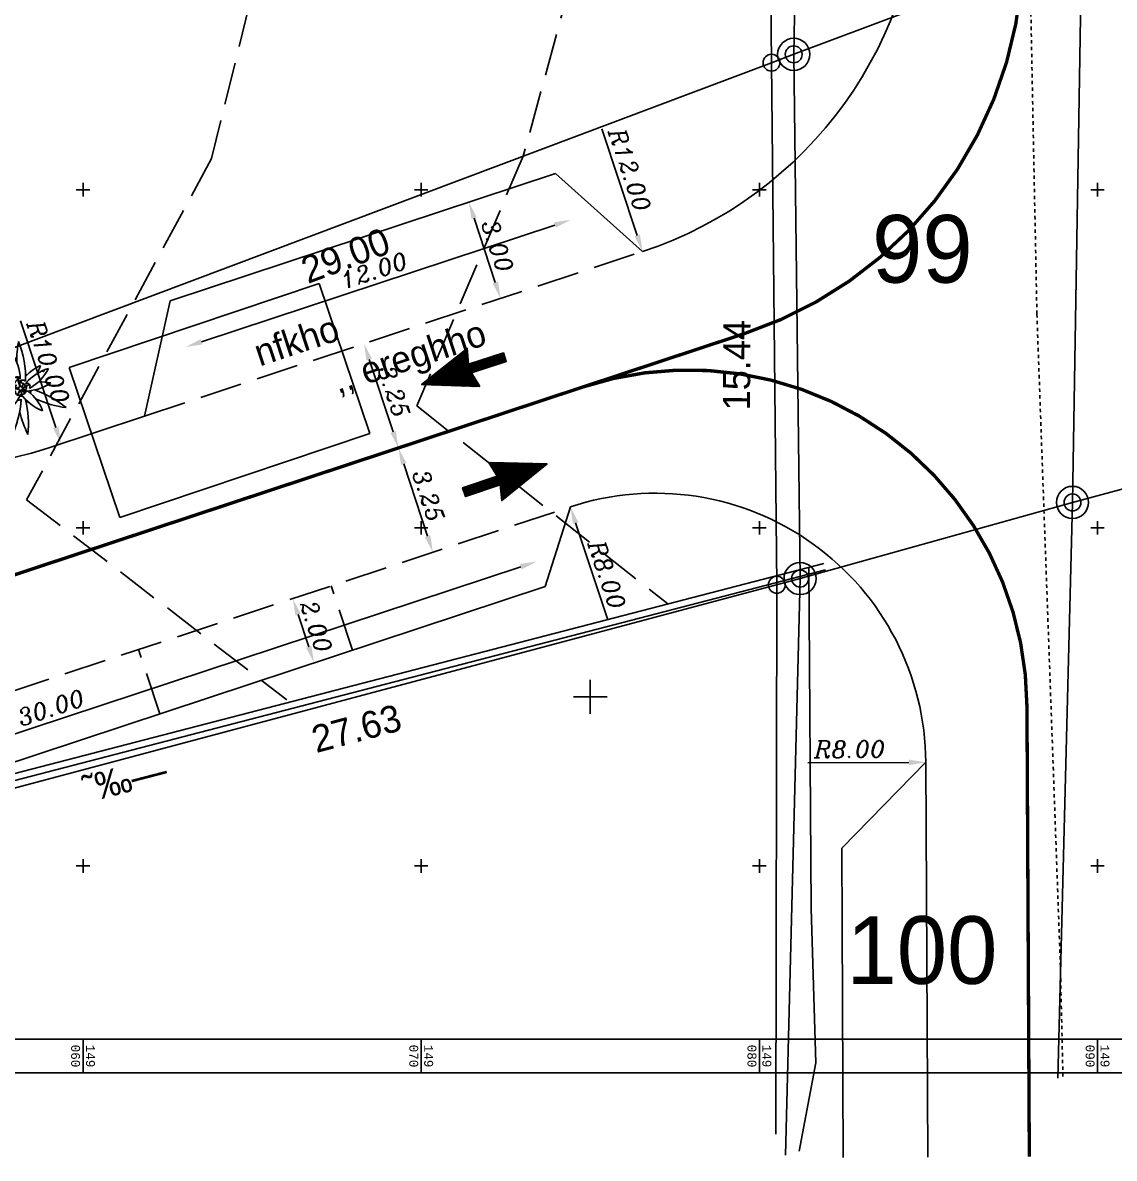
# Model space of a CAD drawing. Extents: x 148861 to 149208, y 169271 to 169495.
# Drawn here: x 149058.22 to 149090.49, y 169287.24 to 169320.82 of the extents above; entities that cross this region are included whole.
import ezdxf
from ezdxf.enums import TextEntityAlignment as Align

# ---------------------------------------------------------------- set-up
doc = ezdxf.new("R2010")
doc.units = 0
doc.header["$LTSCALE"] = 0.1
doc.header["$MEASUREMENT"] = 0
for name, pattern in [('DASHED', [17.5, 12.5, -5]), ('HIDDEN', [0.375, 0.25, -0.125]), ('HIDDEN2', [0.1875, 0.125, -0.0625])]:
    doc.linetypes.add(name, pattern=pattern)
doc.layers.get('0').update_dxf_attribs({"linetype": 'CONTINUOUS'})
doc.layers.get('DEFPOINTS').update_dxf_attribs({"linetype": 'CONTINUOUS'})
for name, color, linetype in [('001', 4, 'CONTINUOUS'), ('018', 97, 'CONTINUOUS'), ('1KAV-ASFLT', 4, 'HIDDEN2'), ('1KIR-EVEN', 142, 'CONTINUOUS'), ('2NEW_PT', 6, 'CONTINUOUS'), ('2OLD_PT', 3, 'CONTINUOUS'), ('ARKADI-CONT', 3, 'DASHED'), ('BASIS_0-_1-_2-', 7, 'CONTINUOUS'), ('FRAME', 8, 'CONTINUOUS'), ('GRID1', 34, 'CONTINUOUS'), ('GRID2', 54, 'CONTINUOUS'), ('L', 7, 'CONTINUOUS'), ('THNA', 3, 'CONTINUOUS'), ('TR_ANOT_L', 8, 'CONTINUOUS'), ('TR_MIDA', 8, 'CONTINUOUS')]:
    doc.layers.add(name, color=color, linetype=linetype)
doc.styles.add('ITALIC', font='italic.shx')
doc.styles.add('M', font='MIRYL.shx')
doc.styles.add('MONOSI', font='monosi', dxfattribs={"width": 0.8})
doc.styles.add('TRHEBTXT', font='hebtxt.shx')
doc.dimstyles.new('DIM-250', dxfattribs={"dimtxt": 0.5, "dimasz": 0.5, "dimexe": 0.1, "dimexo": 0.625, "dimgap": 0.15, "dimtad": 1, "dimzin": 1, "dimtxsty": 'ITALIC', "dimcen": 2.5, "dimse1": 1, "dimse2": 1, "dimazin": 3, "dimtfac": 1, "dimtmove": 0, "dimatfit": 3, "dimtolj": 1, "dimtzin": 0})

# ---------------------------------------------------------------- blocks, each defined once
blk = doc.blocks.new('TRP0001')
at = {"linetype": 'CONTINUOUS'}
for centre, radius in [((0, 0, 3000), 0.95), ((0, 0, 3001), 0.5)]:
    blk.add_circle(centre, radius, dxfattribs=at)
blk.add_point((0, 0))
at = {"style": 'TRHEBTXT', "flags": 8}
blk.add_attdef('HIGHTC', (1.5, 0), '', height=1.6, dxfattribs=at)
blk = doc.blocks.new('TRP0002')
at = {"linetype": 'CONTINUOUS'}
blk.add_circle((0, 0, 3000), 0.5, dxfattribs=at)
blk.add_point((0, 0))
at = {"style": 'TRHEBTXT', "flags": 8}
blk.add_attdef('HIGHTC', (1, 0), '', height=1.6, dxfattribs=at)
blk = doc.blocks.new('TR_FRONT')
blk = doc.blocks.new('ANOT10')
blk = doc.blocks.new('*D108')
at = {"layer": '001', "color": 0}
blk.add_line((149058.153, 169312.006), (149059.196, 169308.85), dxfattribs=at)
blk.add_solid([(149059.275, 169308.876), (149059.117, 169308.824), (149059.353, 169308.375)], dxfattribs=at)
at = {"layer": 'DEFPOINTS', "color": 0}
for p in [(149056.215, 169317.87), (149059.353, 169308.375)]:
    blk.add_point(p, dxfattribs=at)
at = {"layer": '001', "color": 0, "insert": (149058.976, 169310.791), "char_height": 0.5, "attachment_point": 5, "rotation": 288.29, "style": 'ITALIC'}
blk.add_mtext('\\A1;R10.00', dxfattribs=at)
blk = doc.blocks.new('*D109')
at = {"layer": '001', "color": 0}
blk.add_line((149063.507, 169311.389), (149073.952, 169314.841), dxfattribs=at)
for points in [[(149073.926, 169314.92), (149073.978, 169314.762), (149074.426, 169314.998)], [(149063.481, 169311.468), (149063.534, 169311.31), (149063.033, 169311.232)]]:
    blk.add_solid(points, dxfattribs=at)
at = {"layer": 'DEFPOINTS', "color": 0}
for p in [(149074.131, 169315.892), (149074.426, 169314.998), (149062.737, 169312.126)]:
    blk.add_point(p, dxfattribs=at)
at = {"layer": '001', "color": 0, "insert": (149068.604, 169313.495), "char_height": 0.5, "attachment_point": 5, "rotation": 18.29, "style": 'ITALIC'}
blk.add_mtext('\\A1;12.00', dxfattribs=at)
blk = doc.blocks.new('*D110')
at = {"layer": '001', "color": 0}
blk.add_line((149075.346, 169317.688), (149076.389, 169314.532), dxfattribs=at)
blk.add_solid([(149076.468, 169314.558), (149076.31, 169314.506), (149076.546, 169314.058)], dxfattribs=at)
at = {"layer": 'DEFPOINTS', "color": 0}
for p in [(149072.78, 169325.451), (149076.546, 169314.058)]:
    blk.add_point(p, dxfattribs=at)
at = {"layer": '001', "color": 0, "insert": (149076.168, 169316.473), "char_height": 0.5, "attachment_point": 5, "rotation": 288.29, "style": 'ITALIC'}
blk.add_mtext('\\A1;R12.00', dxfattribs=at)
blk = doc.blocks.new('*D112')
at = {"layer": '001', "color": 0}
blk.add_line((149075.505, 169303.192), (149074.567, 169306.031), dxfattribs=at)
blk.add_solid([(149074.646, 169306.057), (149074.488, 169306.005), (149074.41, 169306.506)], dxfattribs=at)
at = {"layer": 'DEFPOINTS', "color": 0}
for p in [(149074.41, 169306.506), (149076.921, 169298.91)]:
    blk.add_point(p, dxfattribs=at)
at = {"layer": '001', "color": 0, "insert": (149075.494, 169304.5), "char_height": 0.5, "attachment_point": 5, "rotation": 288.29, "style": 'ITALIC'}
blk.add_mtext('\\A1;R8.00', dxfattribs=at)
blk = doc.blocks.new('*D113')
at = {"layer": '001', "color": 0}
blk.add_line((149081.43, 169298.934), (149084.42, 169298.95), dxfattribs=at)
blk.add_solid([(149084.42, 169299.033), (149084.421, 169298.866), (149084.92, 169298.952)], dxfattribs=at)
at = {"layer": 'DEFPOINTS', "color": 0}
for p in [(149084.92, 169298.952), (149076.921, 169298.91)]:
    blk.add_point(p, dxfattribs=at)
at = {"layer": '001', "color": 0, "insert": (149082.673, 169299.34), "char_height": 0.5, "attachment_point": 5, "rotation": 0.3041, "style": 'ITALIC'}
blk.add_mtext('\\A1;R8.00', dxfattribs=at)
blk = doc.blocks.new('*X35')
at = {"color": 0}
for p, q in [((1256.039563, 917.317738), (1256.044231, 917.322405)), ((1255.793937, 916.647847), (1256.158057, 917.011968)), ((1255.804171, 916.675759), (1256.153315, 917.024902)), ((1255.814406, 916.703671), (1256.148572, 917.037837)), ((1255.82464, 916.731583), (1256.143829, 917.050772)), ((1255.834875, 916.759495), (1256.139086, 917.063707)), ((1255.845109, 916.787407), (1256.134344, 917.076642)), ((1255.855343, 916.81532), (1256.129601, 917.089577)), ((1255.865578, 916.843232), (1256.124858, 917.102512)), ((1255.875812, 916.871144), (1256.120115, 917.115447)), ((1255.886047, 916.899056), (1256.115372, 917.128381)), ((1255.896281, 916.926968), (1256.11063, 917.141316)), ((1255.906516, 916.95488), (1256.105887, 917.154251)), ((1255.91675, 916.982792), (1256.101144, 917.167186)), ((1255.926985, 917.010704), (1256.096401, 917.180121)), ((1255.937219, 917.038616), (1256.091658, 917.193056)), ((1255.947453, 917.066529), (1256.086916, 917.205991)), ((1255.957688, 917.094441), (1256.082173, 917.218926)), ((1255.967922, 917.122353), (1256.07743, 917.231861)), ((1255.978157, 917.150265), (1256.072687, 917.244795)), ((1255.988391, 917.178177), (1256.067944, 917.25773)), ((1255.998626, 917.206089), (1256.063202, 917.270665)), ((1256.00886, 917.234001), (1256.058459, 917.2836)), ((1256.019095, 917.261913), (1256.053716, 917.296535)), ((1256.029329, 917.289825), (1256.048973, 917.30947)), ((1255.54831, 915.977956), (1256.271884, 916.70153)), ((1255.558545, 916.005868), (1256.267142, 916.714465)), ((1255.568779, 916.03378), (1256.262399, 916.7274)), ((1255.579014, 916.061693), (1256.257656, 916.740335)), ((1255.589248, 916.089605), (1256.252913, 916.75327)), ((1255.599482, 916.117517), (1256.24817, 916.766205)), ((1255.609717, 916.145429), (1256.243428, 916.77914)), ((1255.619951, 916.173341), (1256.238685, 916.792075)), ((1255.630186, 916.201253), (1256.233942, 916.805009)), ((1255.64042, 916.229165), (1256.229199, 916.817944)), ((1255.650655, 916.257077), (1256.224457, 916.830879)), ((1255.660889, 916.284989), (1256.219714, 916.843814)), ((1255.671124, 916.312902), (1256.214971, 916.856749)), ((1255.681358, 916.340814), (1256.210228, 916.869684)), ((1255.691592, 916.368726), (1256.205485, 916.882619)), ((1255.701827, 916.396638), (1256.200743, 916.895554)), ((1255.712061, 916.42455), (1256.196, 916.908488)), ((1255.722296, 916.452462), (1256.191257, 916.921423)), ((1255.73253, 916.480374), (1256.186514, 916.934358)), ((1255.742765, 916.508286), (1256.181771, 916.947293)), ((1255.752999, 916.536198), (1256.177029, 916.960228)), ((1255.763234, 916.564111), (1256.172286, 916.973163)), ((1255.773468, 916.592023), (1256.167543, 916.986098)), ((1255.783702, 916.619935), (1256.1628, 916.999033)), ((1255.497138, 915.838396), (1256.295598, 916.636856)), ((1255.505964, 915.829544), (1256.300341, 916.623921)), ((1255.507373, 915.866308), (1256.290856, 916.649791)), ((1255.517607, 915.89422), (1256.286113, 916.662726)), ((1255.527841, 915.922132), (1256.28137, 916.675661)), ((1255.529081, 915.834983), (1256.305084, 916.610986)), ((1255.538076, 915.950044), (1256.276627, 916.688596)), ((1255.552198, 915.840422), (1256.309827, 916.598051)), ((1255.575315, 915.845862), (1256.31457, 916.585116)), ((1255.598432, 915.851301), (1256.319312, 916.572182)), ((1255.621549, 915.85674), (1256.324055, 916.559247)), ((1255.644666, 915.86218), (1256.328798, 916.546312)), ((1255.667783, 915.867619), (1256.333541, 916.533377)), ((1255.6909, 915.873058), (1256.338283, 916.520442)), ((1255.714016, 915.878497), (1256.343026, 916.507507)), ((1255.737133, 915.883937), (1256.347769, 916.494572)), ((1255.76025, 915.889376), (1256.352512, 916.481637)), ((1255.783367, 915.894815), (1256.357255, 916.468703)), ((1255.806484, 915.900255), (1256.361997, 916.455768)), ((1255.829601, 915.905694), (1256.36674, 916.442833)), ((1255.852718, 915.911133), (1256.371483, 916.429898)), ((1255.875835, 915.916572), (1256.376226, 916.416963)), ((1255.898952, 915.922012), (1256.380969, 916.404028)), ((1255.917753, 915.923135), (1256.385711, 916.391093)), ((1255.917753, 915.905457), (1256.390454, 916.378158)), ((1255.917753, 915.887779), (1256.395197, 916.365224)), ((1255.917753, 915.870102), (1256.39994, 916.352289)), ((1255.917753, 915.852424), (1256.404683, 916.339354)), ((1255.917753, 915.834746), (1256.409425, 916.326419)), ((1255.917753, 915.817069), (1256.414168, 916.313484)), ((1255.917753, 915.799391), (1256.418911, 916.300549)), ((1255.917753, 915.781713), (1256.423654, 916.287614)), ((1255.917753, 915.764036), (1256.428396, 916.274679)), ((1255.917753, 915.746358), (1256.433139, 916.261744)), ((1255.917753, 915.72868), (1256.437882, 916.24881)), ((1255.917753, 915.711002), (1256.442625, 916.235875)), ((1255.917753, 915.693325), (1256.447368, 916.22294)), ((1256.168391, 915.926285), (1256.45211, 916.210005)), ((1256.182701, 915.922918), (1256.456853, 916.19707)), ((1256.197012, 915.919551), (1256.461596, 916.184135)), ((1256.211322, 915.916184), (1256.466339, 916.1712)), ((1256.225633, 915.912817), (1256.471082, 916.158265)), ((1256.239943, 915.909449), (1256.475824, 916.145331)), ((1256.254254, 915.906082), (1256.480567, 916.132396)), ((1256.268564, 915.902715), (1256.48531, 916.119461)), ((1256.282875, 915.899348), (1256.490053, 916.106526)), ((1256.297185, 915.895981), (1256.494796, 916.093591)), ((1256.311496, 915.892613), (1256.499538, 916.080656)), ((1255.917753, 915.675647), (1256.167753, 915.925647)), ((1255.917753, 915.657969), (1256.167753, 915.907969)), ((1255.917753, 915.640292), (1256.167753, 915.890292)), ((1255.917753, 915.622614), (1256.167753, 915.872614)), ((1255.917753, 915.604936), (1256.167753, 915.854936)), ((1255.917753, 915.587259), (1256.167753, 915.837259)), ((1255.917753, 915.569581), (1256.167753, 915.819581)), ((1255.917753, 915.551903), (1256.167753, 915.801903)), ((1255.917753, 915.534226), (1256.167753, 915.784226)), ((1255.917753, 915.516548), (1256.167753, 915.766548)), ((1256.325806, 915.889246), (1256.504281, 916.067721)), ((1256.340117, 915.885879), (1256.509024, 916.054786)), ((1256.354427, 915.882512), (1256.513767, 916.041852)), ((1256.368738, 915.879145), (1256.518509, 916.028917)), ((1256.383048, 915.875778), (1256.523252, 916.015982)), ((1256.397359, 915.87241), (1256.527995, 916.003047)), ((1256.411669, 915.869043), (1256.532738, 915.990112)), ((1256.42598, 915.865676), (1256.537481, 915.977177)), ((1256.44029, 915.862309), (1256.542223, 915.964242)), ((1256.454601, 915.858942), (1256.546966, 915.951307)), ((1256.468911, 915.855575), (1256.551709, 915.938372)), ((1256.483222, 915.852207), (1256.556452, 915.925438)), ((1256.497532, 915.84884), (1256.561195, 915.912503)), ((1256.511843, 915.845473), (1256.565937, 915.899568)), ((1256.526153, 915.842106), (1256.57068, 915.886633)), ((1256.540464, 915.838739), (1256.575423, 915.873698)), ((1256.554774, 915.835371), (1256.580166, 915.860763)), ((1256.569085, 915.832004), (1256.584909, 915.847828)), ((1256.583395, 915.828637), (1256.589651, 915.834893)), ((1255.917753, 915.49887), (1256.167753, 915.74887)), ((1255.917753, 915.481193), (1256.167753, 915.731193)), ((1255.917753, 915.463515), (1256.167753, 915.713515)), ((1255.917753, 915.445837), (1256.167753, 915.695837)), ((1255.917753, 915.42816), (1256.167753, 915.67816)), ((1255.917753, 915.410482), (1256.167753, 915.660482)), ((1255.917753, 915.392804), (1256.167753, 915.642804)), ((1255.917753, 915.375127), (1256.167753, 915.625127)), ((1255.917753, 915.357449), (1256.167753, 915.607449)), ((1255.917753, 915.339771), (1256.167753, 915.589771)), ((1255.917753, 915.322094), (1256.167753, 915.572094)), ((1255.917753, 915.304416), (1256.167753, 915.554416)), ((1255.917753, 915.286738), (1256.167753, 915.536738)), ((1255.917753, 915.269061), (1256.167753, 915.519061)), ((1255.917753, 915.251383), (1256.167753, 915.501383)), ((1255.917753, 915.233705), (1256.167753, 915.483705)), ((1255.917753, 915.216028), (1256.167753, 915.466028)), ((1255.917753, 915.19835), (1256.167753, 915.44835)), ((1255.917753, 915.180672), (1256.167753, 915.430672)), ((1255.917753, 915.162995), (1256.167753, 915.412995)), ((1255.917753, 915.145317), (1256.167753, 915.395317)), ((1255.917753, 915.127639), (1256.167753, 915.377639)), ((1255.917753, 915.109962), (1256.167753, 915.359962)), ((1255.917753, 915.092284), (1256.167753, 915.342284)), ((1255.917753, 915.074606), (1256.167753, 915.324606)), ((1255.917753, 915.056929), (1256.167753, 915.306929)), ((1255.917753, 915.039251), (1256.167753, 915.289251)), ((1255.917753, 915.021573), (1256.167753, 915.271573)), ((1255.917753, 915.003896), (1256.167753, 915.253896)), ((1255.917753, 914.986218), (1256.167753, 915.236218)), ((1255.917753, 914.96854), (1256.167753, 915.21854)), ((1255.917753, 914.950863), (1256.167753, 915.200863)), ((1255.917753, 914.933185), (1256.167753, 915.183185)), ((1255.928681, 914.926435), (1256.167753, 915.165507)), ((1255.946358, 914.926435), (1256.167753, 915.14783)), ((1255.964036, 914.926435), (1256.167753, 915.130152)), ((1255.981714, 914.926435), (1256.167753, 915.112474)), ((1255.999391, 914.926435), (1256.167753, 915.094797)), ((1256.017069, 914.926435), (1256.167753, 915.077119)), ((1256.034747, 914.926435), (1256.167753, 915.059441)), ((1256.052424, 914.926435), (1256.167753, 915.041764)), ((1256.070102, 914.926435), (1256.167753, 915.024086)), ((1256.08778, 914.926435), (1256.167753, 915.006408)), ((1256.105457, 914.926435), (1256.167753, 914.988731)), ((1256.123135, 914.926435), (1256.167753, 914.971053)), ((1256.140813, 914.926435), (1256.167753, 914.953375)), ((1256.15849, 914.926435), (1256.167753, 914.935698))]:
    blk.add_line(p, q, dxfattribs=at)
blk = doc.blocks.new('*D102')
at = {"layer": '001', "color": 0}
blk.add_line((149068.463, 169310.86), (149069.17, 169308.723), dxfattribs=at)
for points in [[(149068.543, 169310.886), (149068.384, 169310.833), (149068.307, 169311.334)], [(149069.249, 169308.749), (149069.09, 169308.697), (149069.326, 169308.248)]]:
    blk.add_solid(points, dxfattribs=at)
at = {"layer": 'DEFPOINTS', "color": 0}
for p in [(149068.537, 169311.411), (149069.326, 169308.248), (149069.557, 169308.325)]:
    blk.add_point(p, dxfattribs=at)
at = {"layer": '001', "color": 0, "insert": (149069.196, 169309.917), "char_height": 0.5, "attachment_point": 5, "rotation": 288.29, "style": 'ITALIC'}
blk.add_mtext('\\A1;3.25', dxfattribs=at)
blk = doc.blocks.new('*D103')
at = {"layer": '001', "color": 0}
blk.add_line((149069.483, 169307.774), (149070.19, 169305.637), dxfattribs=at)
for points in [[(149069.563, 169307.8), (149069.404, 169307.748), (149069.326, 169308.248)], [(149070.269, 169305.664), (149070.11, 169305.611), (149070.346, 169305.163)]]:
    blk.add_solid(points, dxfattribs=at)
at = {"layer": 'DEFPOINTS', "color": 0}
for p in [(149069.557, 169308.325), (149070.346, 169305.163), (149070.346, 169305.163)]:
    blk.add_point(p, dxfattribs=at)
at = {"layer": '001', "color": 0, "insert": (149070.216, 169306.831), "char_height": 0.5, "attachment_point": 5, "rotation": 288.29, "style": 'ITALIC'}
blk.add_mtext('\\A1;3.25', dxfattribs=at)
blk = doc.blocks.new('GRIDA2')
at = {"layer": 'GRID1'}
for p, q in [((0, -2), (0, 2)), ((2, 0), (-2, 0))]:
    blk.add_line(p, q, dxfattribs=at)
blk = doc.blocks.new('GRIDA1')
at = {"layer": 'GRID1'}
blk.add_line((5, 0), (-5, 0), dxfattribs=at)
blk = doc.blocks.new('*D116')
at = {"layer": '001', "color": 0}
blk.add_line((149072.946, 169304.736), (149045.411, 169295.635), dxfattribs=at)
for points in [[(149072.92, 169304.816), (149072.972, 169304.657), (149073.421, 169304.893)], [(149045.385, 169295.715), (149045.437, 169295.556), (149044.937, 169295.479)]]:
    blk.add_solid(points, dxfattribs=at)
at = {"layer": 'DEFPOINTS', "color": 0}
for p in [(149073.666, 169304.153), (149044.937, 169295.479), (149045.181, 169294.739)]:
    blk.add_point(p, dxfattribs=at)
at = {"layer": '001', "color": 0, "insert": (149059.053, 169300.566), "char_height": 0.5, "attachment_point": 5, "rotation": 18.29, "style": 'ITALIC'}
blk.add_mtext('\\A1;30.00', dxfattribs=at)
blk = doc.blocks.new('*D117')
at = {"layer": '001', "color": 0}
blk.add_line((149066.359, 169303.318), (149066.673, 169302.369), dxfattribs=at)
for points in [[(149066.438, 169303.344), (149066.28, 169303.292), (149066.202, 169303.793)], [(149066.752, 169302.395), (149066.594, 169302.343), (149066.83, 169301.894)]]:
    blk.add_solid(points, dxfattribs=at)
at = {"layer": 'DEFPOINTS', "color": 0}
for p in [(149067.341, 169304.169), (149067.969, 169302.27), (149066.83, 169301.894)]:
    blk.add_point(p, dxfattribs=at)
at = {"layer": '001', "color": 0, "insert": (149066.896, 169302.969), "char_height": 0.5, "attachment_point": 5, "rotation": 288.29, "style": 'ITALIC'}
blk.add_mtext('\\A1;2.00', dxfattribs=at)
blk = doc.blocks.new('BPSP1-16')
at = {"color": 3, "linetype": 'CONTINUOUS'}
for p, q in [((-137.082, 127.0469), (-28.125, 32.8125)), ((-137.082, 127.0469), (-15.625, 42.1875)), ((-100, 10.9375), (-46.875, 7.8125)), ((3.125, 42.1875), (0, 98.4375)), ((21.875, 42.1875), (56.25, 114.0625)), ((56.25, 114.0625), (34.375, 42.1875)), ((43.75, 20.3125), (93.75, 51.5625)), ((50, 7.8125), (143.75, -14.0625)), ((-171.875, -154.6875), (-34.375, -23.4375)), ((-28.125, -35.9375), (-171.875, -154.6875)), ((40.625, -257.8125), (18.75, -51.5625)), ((31.25, -42.1875), (40.625, -257.8125)), ((62.5, -123.4375), (37.5, -54.6875)), ((143.75, -14.0625), (53.125, -4.6875))]:
    blk.add_line(p, q, dxfattribs=at)
blk.add_circle((3.125, -4.6875), 40.74501, dxfattribs=at)
for centre, radius, start, end in [((2043.266, 378.125), 2127.112, 163.2648, 182.4846), ((-1840.18, 469.2148), 1918.638, 356.7537, 15.7692), ((-873.252, -300.1562), 978.0685, 23.30253, 56.44886), ((627.5898, 680.8984), 974.5133, 189.804, 204.0212), ((933.3223, -112.9102), 974.5133, 134.7588, 163.3479), ((-730.6348, 555.1172), 978.0685, 328.2574, 1.4037), ((1436.707, -1540.508), 2127.112, 107.3836, 126.2588), ((-666.1562, 1725.59), 1918.638, 305.3282, 319.8881), ((-664.6758, -611.8203), 978.0685, 52.12121, 85.26753), ((177.3809, 971.1914), 974.5133, 218.6226, 250.9339), ((501.5977, -1765.582), 1918.638, 110.4435, 134.939), ((-507.1582, -786.3203), 978.0685, 84.43917, 94.2995), ((75.94727, 909.2578), 974.5133, 227.6546, 249.5077), ((0, 0), 300, 179.0954, 183.279), ((-85.58398, 0.10156), 88.965, 158.8407, 254.0461), ((-80.54492, 89.80078), 72.26524, 76.88657, 213.2854), ((627.5898, 680.8984), 974.5133, 216.9824, 222.1151), ((-40.41016, -1.69922), 72.26524, 153.4167, 222.3173), ((-23.25391, 32.98828), 72.26524, 48.06792, 184.4667), ((-12.22852, 121.332), 88.965, 74.92963, 106.2896), ((29.40625, 49.32031), 72.26524, 353.0228, 100.9868), ((78.40234, -10.25781), 72.26524, 272.4606, 48.8594), ((66.58984, -928.5391), 974.5133, 54.19667, 86.50784), ((71.16406, 17.14453), 88.965, 18.31619, 45.9949), ((0, 0), 300, 43.12554, 49.01049), ((897.4336, -1919.52), 2127.112, 87.16344, 109.1248), ((154.416, 14.10937), 88.965, 18.0373, 58.77501), ((53.02734, 1872.109), 1918.638, 280.6241, 299.6679), ((235.1582, -972.2891), 978.0685, 114.794, 147.9403), ((-784.625, 502.5156), 974.5133, 281.2954, 313.6066), ((-2069.16, 470.3203), 2127.112, 321.1049, 343.0663), ((-120, -131.25), 72.26524, 139.5593, 275.9581), ((1493.082, -1078.838), 1918.638, 149.9433, 150.8581), ((-1311.658, 1669.758), 2127.112, 302.0922, 304.3959), ((75.94727, 909.2578), 974.5133, 255.6634, 259.9658), ((-68.63086, -67.16797), 88.965, 211.9755, 292.7165), ((934.1992, -378.1328), 978.0685, 170.187, 203.3333), ((40.25781, -192.7969), 72.26524, 194.9523, 331.3511), ((44.63867, -63.125), 72.26524, 209.0299, 330.4719), ((956.8145, -25.46484), 978.0685, 184.2645, 193.4221), ((-858.8398, -379.8828), 974.5133, 336.6884, 8.9996), ((452.7148, 822.4297), 978.0685, 247.6952, 280.8416), ((-781.9531, -463.2852), 974.5133, 350.7659, 21.6761), ((1033.473, 1503.156), 1918.638, 243.1047, 265.7094), ((0, 0), 300, 305.3625, 311.7845), ((-384.1191, -2113.457), 2127.112, 53.20491, 66.71288), ((-1311.658, 1669.758), 2127.112, 282.4346, 293.7255), ((1493.082, -1078.838), 1918.638, 157.3313, 173.6094), ((0, 0), 300, 255.3027, 261.573), ((956.8145, -25.46484), 978.0685, 210.2163, 217.4108)]:
    blk.add_arc(centre, radius, start, end, dxfattribs=at)
blk = doc.blocks.new('*D118')
at = {"layer": '001', "color": 0}
blk.add_line((149071.564, 169315.044), (149072.192, 169313.145), dxfattribs=at)
for points in [[(149071.643, 169315.07), (149071.485, 169315.018), (149071.407, 169315.519)], [(149072.271, 169313.171), (149072.113, 169313.119), (149072.349, 169312.67)]]:
    blk.add_solid(points, dxfattribs=at)
at = {"layer": 'DEFPOINTS', "color": 0}
for p in [(149073.974, 169316.367), (149074.915, 169313.519), (149072.349, 169312.67)]:
    blk.add_point(p, dxfattribs=at)
at = {"layer": '001', "color": 0, "insert": (149072.258, 169314.22), "char_height": 0.5, "attachment_point": 5, "rotation": 288.29, "style": 'ITALIC'}
blk.add_mtext('\\A1;3.00', dxfattribs=at)

msp = doc.modelspace()

# ---------------------------------------------------------------- linework, layer by layer
at = {"color": 7}
for points in [[(149071.733, 169310.063), (149070.009, 169310.122), (149071.362, 169311.192), (149071.403, 169310.722), (149072.429, 169311.059), (149072.513, 169310.803), (149071.487, 169310.466)], [(149071.996, 169307.816), (149073.722, 169307.778), (149072.381, 169306.692), (149072.335, 169307.161), (149071.313, 169306.811), (149071.226, 169307.067), (149072.247, 169307.416)]]:
    msp.add_lwpolyline(points, close=True, dxfattribs=at)
at = {"layer": '001'}
for p, q in [((149062.58, 169312.601), (149073.974, 169316.367)), ((149076.546, 169314.058), (149073.974, 169316.367)), ((149062.58, 169312.601), (149061.822, 169309.191)), ((149058.959, 169308.245), (149061.822, 169309.191)), ((149045.181, 169294.739), (149073.666, 169304.153)), ((149084.92, 169298.952), (149082.434, 169296.413)), ((149084.92, 169298.952), (149084.982, 169287.275)), ((149082.434, 169296.413), (149082.482, 169287.262))]:
    msp.add_line(p, q, dxfattribs=at)
at = {"layer": '001', "color": 7, "linetype": 'DASHED'}
for p, q in [((149061.822, 169309.191), (149076.546, 169314.058)), ((149042.85, 169296.074), (149074.41, 169306.506)), ((149067.969, 169302.27), (149067.341, 169304.169)), ((149062.272, 169300.387), (149061.644, 169302.286))]:
    msp.add_line(p, q, dxfattribs=at)
at = {"layer": '001', "color": 7, "linetype": 'HIDDEN', "ltscale": 50, "const_width": 0.1}
for points in [[(149079.558, 169311.63, 0.324988), (149087.792, 169323.088)], [(149087.912, 169300.607, 0.509448), (149074.774, 169310.049)]]:
    msp.add_lwpolyline(points, format="xyb", dxfattribs=at)
at = {"layer": '001', "color": 7, "linetype": 'CONTINUOUS', "ltscale": 50, "const_width": 0.1}
for points in [[(149046.656, 169300.755), (149079.558, 169311.63)], [(149087.912, 169300.607), (149087.982, 169287.291)]]:
    msp.add_lwpolyline(points, dxfattribs=at)
at = {"layer": '001'}
for centre, radius, start, end in [((149072.78, 169325.451), 12, 288.29, 0.3041), ((149055.193, 169319.639), 12, 214.0038, 288.29), ((149076.921, 169298.91), 8, 0.3041, 108.29)]:
    msp.add_arc(centre, radius, start, end, dxfattribs=at)
at = {"layer": '1KAV-ASFLT', "color": 8}
for p, q in [((149088.206, 169312.209), (149087.695, 169337.76)), ((149088.901, 169292.917), (149088.206, 169312.209)), ((149088.976, 169289.655), (149088.901, 169292.917))]:
    msp.add_line(p, q, dxfattribs=at)
at = {"layer": '1KIR-EVEN', "color": 8}
for p, q in [((149081.909, 169304.833), (149057.349, 169298.453)), ((149081.462, 169304.725), (149081.528, 169294.627)), ((149081.959, 169304.639), (149057.399, 169298.259)), ((149081.528, 169294.627), (149081.67, 169290.065)), ((149081.67, 169290.065), (149081.176, 169287.447))]:
    msp.add_line(p, q, dxfattribs=at)
at = {"layer": 'ARKADI-CONT', "color": 8}
for p, q in [((149070.331, 169343.425), (149063.803, 169316.807)), ((149079.089, 169339.039), (149073.017, 169316.88)), ((149063.803, 169316.807), (149058.332, 169306.714)), ((149073.017, 169316.88), (149069.869, 169309.489)), ((149069.869, 169309.489), (149077.294, 169303.634)), ((149058.332, 169306.714), (149066.023, 169300.804))]:
    msp.add_line(p, q, dxfattribs=at)
at = {"layer": 'BASIS_0-_1-_2-', "color": 8}
for p, q in [((149081.015, 169319.889), (149081.304, 169335.497)), ((149081.015, 169319.889), (149089.535, 169323.089)), ((149089.535, 169323.089), (149089.258, 169306.638)), ((149081.015, 169319.889), (149080.359, 169319.642)), ((149081.203, 169304.385), (149081.015, 169319.889)), ((149053.874, 169309.678), (149080.359, 169319.642)), ((149080.359, 169319.642), (149080.516, 169304.202)), ((149089.258, 169306.638), (149101.641, 169309.94)), ((149081.203, 169304.385), (149089.258, 169306.638)), ((149089.258, 169306.638), (149088.83, 169289.613)), ((149054.503, 169297.264), (149081.203, 169304.385)), ((149081.203, 169304.385), (149080.773, 169287.333)), ((149080.516, 169304.202), (149080.483, 169287.95))]:
    msp.add_line(p, q, dxfattribs=at)
at = {"layer": 'FRAME', "color": 4}
msp.add_line((149074.41, 169306.506), (149073.666, 169304.153), dxfattribs=at)
at = {"layer": 'FRAME', "color": 8}
msp.add_lwpolyline([(149093.245, 169333.919), (149018.471, 169333.919), (149018.471, 169289.765), (149093.245, 169289.765)], close=True, dxfattribs=at)
at = {"layer": 'FRAME', "color": 7}
msp.add_lwpolyline([(149019.471, 169332.919), (149092.245, 169332.919), (149092.245, 169290.765), (149019.471, 169290.765)], close=True, dxfattribs=at)
at = {"layer": 'L', "color": 8}
msp.add_line((149080.359, 169319.642), (149080.258, 169329.56), dxfattribs=at)
at = {"layer": 'THNA', "color": 7}
for p, q in [((149066.986, 169313.116), (149059.594, 169310.627)), ((149068.479, 169308.68), (149066.986, 169313.116)), ((149059.594, 169310.627), (149061.087, 169306.191)), ((149061.087, 169306.191), (149068.479, 169308.68))]:
    msp.add_line(p, q, dxfattribs=at)

# ---------------------------------------------------------------- block references
at = {"color": 7, "xscale": 1.079999999997021, "yscale": 1.080000000001746, "zscale": 1.079999999998808}
for p, rotation in [((150434.726, 168330.723), 108.1928450484767), ((147697.023, 170270.262), 288.8998563406755)]:
    msp.add_blockref('*X35', p, dxfattribs=dict(at, rotation=rotation))
at = {"layer": '018', "linetype": 'CONTINUOUS', "xscale": 0.001466560835994109, "yscale": 0.001466960296966136, "zscale": 0.00146685, "rotation": 247.3736999754079}
msp.add_blockref('BPSP1-16', (149058.161, 169310.01), dxfattribs=at)
at = {"layer": '2NEW_PT', "color": 8, "xscale": 0.5, "yscale": 0.5, "zscale": 0.5}
msp.add_blockref('TRP0002', (149080.516, 169304.202), dxfattribs=at)
at = {"layer": '2OLD_PT', "color": 8, "xscale": 0.5, "yscale": 0.5, "zscale": 0.5}
for p in [(149081.015, 169319.889), (149089.258, 169306.638), (149081.203, 169304.385)]:
    msp.add_blockref('TRP0001', p, dxfattribs=at)
at = {"layer": 'FRAME', "color": 3}
for p, xscale, yscale, zscale in [((149060, 169315.886), 0.1, 0.1, 0.1), ((149070, 169315.886), 0.1, 0.1, 0.1), ((149080, 169315.886), 0.1, 0.1, 0.1), ((149090, 169315.886), 0.1, 0.1, 0.1), ((149060, 169305.886), 0.1, 0.1, 0.1), ((149070, 169305.886), 0.1, 0.1, 0.1), ((149080, 169305.886), 0.1, 0.1, 0.1), ((149090, 169305.886), 0.1, 0.1, 0.1), ((149075, 169300.886), 0.25, 0.25, 0.25), ((149060, 169295.886), 0.1, 0.1, 0.1), ((149070, 169295.886), 0.1, 0.1, 0.1), ((149080, 169295.886), 0.1, 0.1, 0.1), ((149090, 169295.886), 0.1, 0.1, 0.1)]:
    msp.add_blockref('GRIDA2', p, dxfattribs=dict(at, xscale=xscale, yscale=yscale, zscale=zscale))
ref = msp.add_blockref('GRIDA1', (149060, 169290.265), dxfattribs=dict(at, xscale=0.1, yscale=0.1, zscale=0.1, rotation=270))
ref.add_attrib('CO2', '060', dxfattribs={"layer": 'GRID2', "height": 0.264, "rotation": 270, "style": 'MONOSI'}).set_placement((149059.78, 169290.265), align=Align.MIDDLE)
ref.add_attrib('CO1', '149', dxfattribs={"layer": 'GRID2', "height": 0.264, "rotation": 270, "style": 'MONOSI'}).set_placement((149060.22, 169290.265), align=Align.MIDDLE)
ref = msp.add_blockref('GRIDA1', (149070, 169290.265), dxfattribs=dict(at, xscale=0.1, yscale=0.1, zscale=0.1, rotation=270))
ref.add_attrib('CO2', '070', dxfattribs={"layer": 'GRID2', "height": 0.264, "rotation": 270, "style": 'MONOSI'}).set_placement((149069.78, 169290.265), align=Align.MIDDLE)
ref.add_attrib('CO1', '149', dxfattribs={"layer": 'GRID2', "height": 0.264, "rotation": 270, "style": 'MONOSI'}).set_placement((149070.22, 169290.265), align=Align.MIDDLE)
ref = msp.add_blockref('GRIDA1', (149080, 169290.265), dxfattribs=dict(at, xscale=0.1, yscale=0.1, zscale=0.1, rotation=270))
ref.add_attrib('CO2', '080', dxfattribs={"layer": 'GRID2', "height": 0.264, "rotation": 270, "style": 'MONOSI'}).set_placement((149079.78, 169290.265), align=Align.MIDDLE)
ref.add_attrib('CO1', '149', dxfattribs={"layer": 'GRID2', "height": 0.264, "rotation": 270, "style": 'MONOSI'}).set_placement((149080.22, 169290.265), align=Align.MIDDLE)
ref = msp.add_blockref('GRIDA1', (149090, 169290.265), dxfattribs=dict(at, xscale=0.1, yscale=0.1, zscale=0.1, rotation=270))
ref.add_attrib('CO2', '090', dxfattribs={"layer": 'GRID2', "height": 0.264, "rotation": 270, "style": 'MONOSI'}).set_placement((149089.78, 169290.265), align=Align.MIDDLE)
ref.add_attrib('CO1', '149', dxfattribs={"layer": 'GRID2', "height": 0.264, "rotation": 270, "style": 'MONOSI'}).set_placement((149090.22, 169290.265), align=Align.MIDDLE)
at = {"layer": 'L', "color": 8, "xscale": 0.5, "yscale": 0.5, "zscale": 0.5}
msp.add_blockref('TRP0002', (149080.359, 169319.642), dxfattribs=at)
at = {"layer": 'TR_ANOT_L', "color": 8}
ref = msp.add_blockref('ANOT10', (149060.995, 169299.4), dxfattribs=dict(at, xscale=0.5, yscale=0.5, zscale=0.5, rotation=14.56197855331006))
ref.add_attrib('TEXT', '˜‰—', dxfattribs={"layer": '0', "height": 0.8, "rotation": 14.562, "style": 'TRHEBTXT', "flags": 8}).set_placement((149061.14, 169298.841), align=Align.TOP_CENTER)
at = {"layer": 'TR_MIDA', "color": 8}
ref = msp.add_blockref('TR_FRONT', (149067.444, 169314.783), dxfattribs=dict(at, xscale=0.5, yscale=0.5, zscale=0.5, rotation=20.61779387619878))
ref.add_attrib('FRONT', '29.00', dxfattribs={"layer": '0', "height": 0.8, "rotation": 20.6178, "style": 'TRHEBTXT', "flags": 8}).set_placement((149067.62, 169314.315), align=Align.TOP_CENTER)
ref = msp.add_blockref('TR_FRONT', (149078.43, 169310.702), dxfattribs=dict(at, xscale=0.5, yscale=0.5, zscale=0.5, rotation=89.635323027195))
ref.add_attrib('FRONT', '15.44', dxfattribs={"layer": '0', "height": 0.8, "rotation": 89.6353, "style": 'TRHEBTXT', "flags": 8}).set_placement((149078.93, 169310.699), align=Align.TOP_CENTER)
ref = msp.add_blockref('TR_FRONT', (149067.853, 169300.825), dxfattribs=dict(at, xscale=0.5, yscale=0.5, zscale=0.5, rotation=14.93476504447633))
ref.add_attrib('FRONT', '27.63', dxfattribs={"layer": '0', "height": 0.8, "rotation": 14.9348, "style": 'TRHEBTXT', "flags": 8}).set_placement((149067.982, 169300.341), align=Align.TOP_CENTER)

# ---------------------------------------------------------------- texts
at = {"layer": 'BASIS_0-_1-_2-', "color": 8, "style": 'TRHEBTXT'}
for s, p in [('99', (149083.332, 169313.136)), ('100', (149082.576, 169292.399))]:
    msp.add_text(s, height=2, dxfattribs=at).set_placement(p)
at = {"layer": 'THNA', "color": 7, "style": 'M', "text_generation_flag": 6}
for s, p in [('nfkho', (149065.223, 169310.655)), (',, ereghho', (149067.533, 169309.844))]:
    msp.add_text(s, height=0.78, rotation=198.3333, dxfattribs=at).set_placement(p)

# ---------------------------------------------------------------- dimensions: what is measured, and where the dimension line sits
at = {"layer": '001', "color": 3}
for center, mpoint, picture, middle in [((149072.78, 169325.451), (149076.546, 169314.058), '*D110', (149075.789, 169316.348)), ((149056.215, 169317.87), (149059.353, 169308.375), '*D108', (149058.596, 169310.665)), ((149076.921, 169298.91), (149074.41, 169306.506), '*D112', (149075.115, 169304.374)), ((149076.921, 169298.91), (149084.92, 169298.952), '*D113', (149082.675, 169298.94))]:
    dim = msp.add_radius_dim(center=center, mpoint=mpoint, dimstyle='DIM-250', override={"dimtmove": 1}, dxfattribs=at)
    dim.commit()
    dim.dimension.update_dxf_attribs({"geometry": picture, "text_midpoint": middle, "dimtype": 164})
for p1, p2, distance, picture, middle in [((149073.974, 169316.367), (149074.915, 169313.519), -2.703, '*D118', (149072.258, 169314.22)), ((149062.737, 169312.126), (149074.131, 169315.892), -0.942, '*D109', (149068.604, 169313.495)), ((149068.537, 169311.411), (149069.557, 169308.325), -0.243, '*D102', (149069.196, 169309.917)), ((149073.666, 169304.153), (149045.181, 169294.739), -0.779, '*D116', (149059.053, 169300.566)), ((149067.341, 169304.169), (149067.969, 169302.27), -1.199, '*D117', (149066.896, 169302.969))]:
    dim = msp.add_aligned_dim(p1=p1, p2=p2, distance=distance, dimstyle='DIM-250', dxfattribs=at)
    dim.commit()
    dim.dimension.update_dxf_attribs({"geometry": picture, "text_midpoint": middle})
dim = msp.add_linear_dim(base=(149070.346, 169305.163), p1=(149069.557, 169308.325), p2=(149070.346, 169305.163), angle=108.29, dimstyle='DIM-250', override={"dimtmove": 1}, dxfattribs=at)
dim.commit()
dim.dimension.update_dxf_attribs({"geometry": '*D103', "text_midpoint": (149070.216, 169306.831)})

doc.saveas('drawing.dxf')
